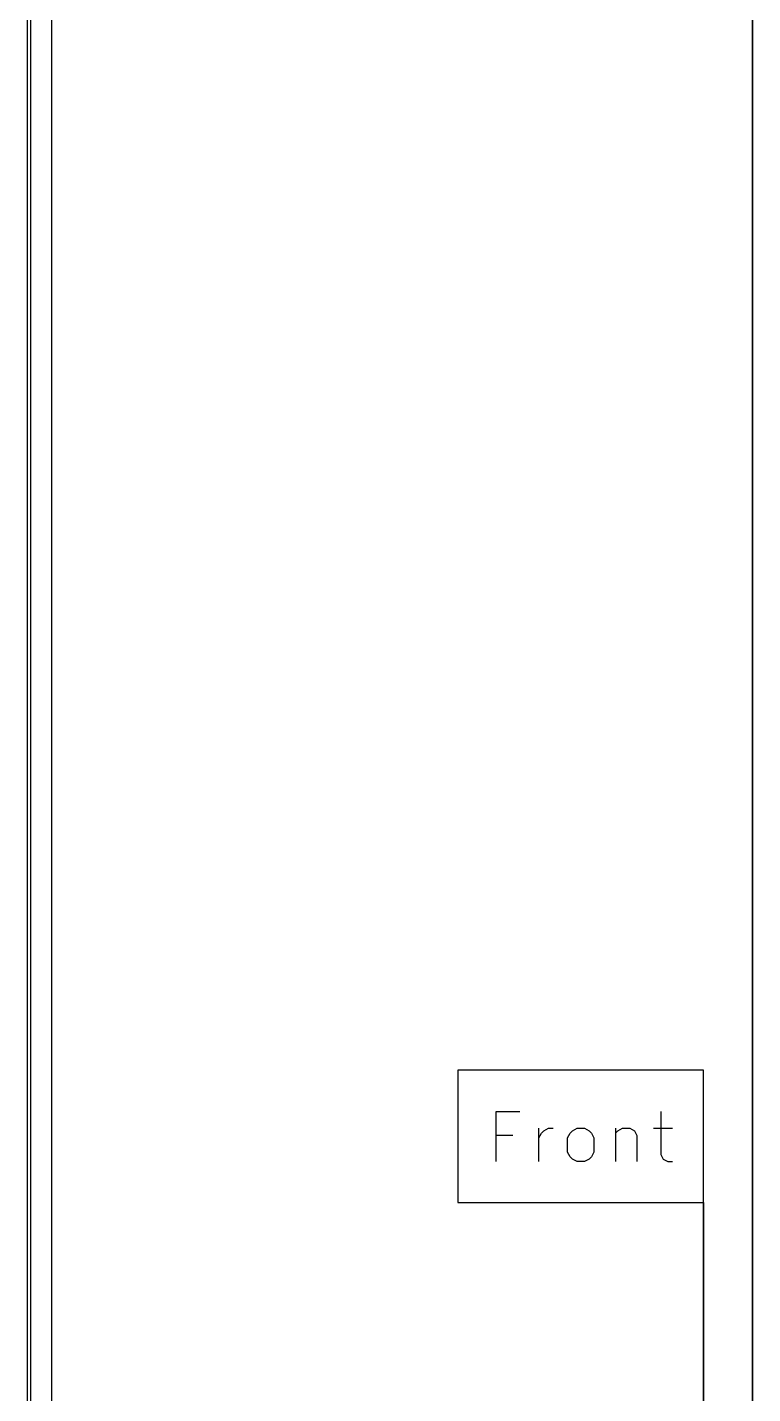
# Model space of a CAD drawing. Extents: x 10 to 213, y -213 to -15.
# Drawn here: x 10.11 to 31.81, y -175.83 to -134.9 of the extents above; entities that cross this region are included whole.
import ezdxf

# ---------------------------------------------------------------- set-up
doc = ezdxf.new("R2010")
doc.units = 0
doc.header["$MEASUREMENT"] = 0
doc.layers.add('BLACK', color=250, linetype='CONTINUOUS')

msp = doc.modelspace()

# ---------------------------------------------------------------- linework, layer by layer
at = {"layer": 'BLACK'}
for p, q in [((10.11, -213.36), (10.11, -15.24)), ((10.21, -213.36), (10.21, -15.24)), ((10.845, -212.675), (10.845, -15.925)), ((10.845, -212.675), (10.845, -15.925)), ((31.8136, -212.675), (31.8136, -116.709)), ((31.8136, -116.709), (31.8136, -212.675)), ((31.8136, -212.675), (31.8136, -116.709)), ((31.8136, -116.709), (31.8136, -212.675)), ((30.3479, -166.14), (22.9921, -166.14)), ((22.9921, -166.14), (22.9921, -170.11)), ((30.3479, -166.14), (22.9921, -166.14)), ((22.9921, -166.14), (22.9921, -170.11)), ((30.3479, -170.11), (30.3479, -166.14)), ((30.3479, -170.11), (30.3479, -166.14)), ((24.1343, -168.882), (24.1343, -167.382)), ((24.1343, -167.382), (24.8486, -167.382)), ((29.0629, -167.382), (29.0629, -168.668)), ((24.6343, -168.096), (24.1343, -168.096)), ((25.42, -168.882), (25.42, -167.882)), ((25.42, -168.168), (25.4914, -168.025)), ((25.4914, -168.025), (25.5629, -167.954)), ((25.5629, -167.954), (25.7057, -167.882)), ((25.7057, -167.882), (25.8486, -167.882)), ((26.2771, -168.168), (26.3486, -168.025)), ((26.2771, -168.596), (26.2771, -168.168)), ((26.3486, -168.025), (26.42, -167.954)), ((26.42, -167.954), (26.5629, -167.882)), ((26.5629, -167.882), (26.7771, -167.882)), ((26.7771, -167.882), (26.92, -167.954)), ((26.92, -167.954), (26.9914, -168.025)), ((26.9914, -168.025), (27.0629, -168.168)), ((27.0629, -168.168), (27.0629, -168.596)), ((27.7057, -167.882), (27.7057, -168.882)), ((27.7057, -168.025), (27.7771, -167.954)), ((27.7771, -167.954), (27.92, -167.882)), ((27.92, -167.882), (28.1343, -167.882)), ((28.1343, -167.882), (28.2771, -167.954)), ((28.2771, -167.954), (28.3486, -168.096)), ((28.3486, -168.096), (28.3486, -168.882)), ((28.8486, -167.882), (29.42, -167.882)), ((26.3486, -168.739), (26.2771, -168.596)), ((27.0629, -168.596), (26.9914, -168.739)), ((26.42, -168.811), (26.3486, -168.739)), ((26.5629, -168.882), (26.42, -168.811)), ((26.7771, -168.882), (26.5629, -168.882)), ((26.92, -168.811), (26.7771, -168.882)), ((26.9914, -168.739), (26.92, -168.811)), ((29.0629, -168.668), (29.1343, -168.811)), ((29.1343, -168.811), (29.2771, -168.882)), ((29.2771, -168.882), (29.42, -168.882)), ((22.9921, -170.11), (30.3479, -170.11)), ((22.9921, -170.11), (30.3479, -170.11)), ((30.3479, -212.675), (30.3479, -170.11)), ((30.3479, -170.11), (30.3479, -212.675)), ((30.3479, -212.675), (30.3479, -170.11)), ((30.3479, -170.11), (30.3479, -212.675))]:
    msp.add_line(p, q, dxfattribs=at)

doc.saveas('drawing.dxf')
